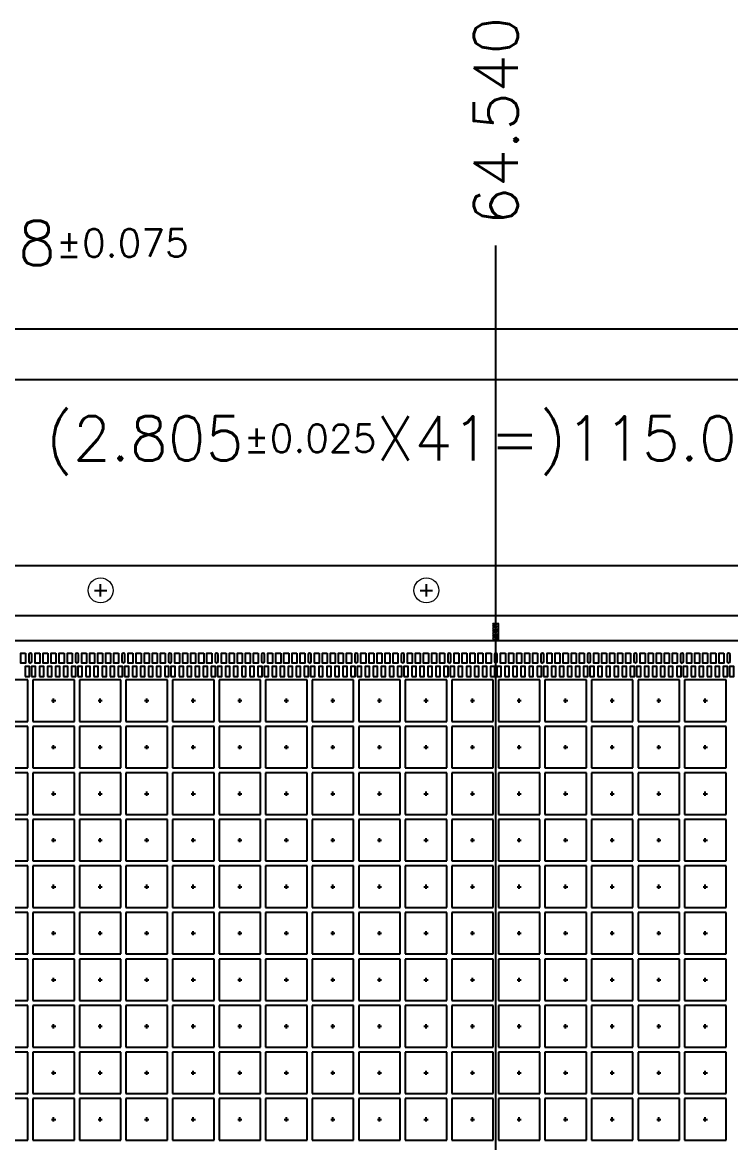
# Model space of a CAD drawing. Header units: millimetres. Extents: x 391.1 to 402, y 88.4 to 94.9.
# Drawn here: x 393.57 to 394.85, y 92.796 to 94.822 of the extents above; entities that cross this region are included whole.
import ezdxf

# ---------------------------------------------------------------- set-up
doc = ezdxf.new("R2010")
doc.units = ezdxf.units.MM
doc.header["$LTSCALE"] = 0.5
doc.header["$PDMODE"] = 98
for name, pattern in [('CENTER', [50.8, 31.75, -6.35, 6.35, -6.35]), ('HIDDEN', [0.375, 0.25, -0.125]), ('PHANTOM2', [31.75, 15.875, -3.175, 3.175, -3.175, 3.175, -3.175])]:
    doc.linetypes.add(name, pattern=pattern)
for name, color, linetype in [('CEN', 2, 'CENTER'), ('DIM', 3, 'Continuous'), ('MOLD', 6, 'Continuous'), ('PKG', 1, 'PHANTOM2')]:
    doc.layers.add(name, color=color, linetype=linetype)
doc.styles.add('SIMPLEX', font='simplex.shx', dxfattribs={"bigfont": 'AllInOneBig.shx'})
doc.dimstyles.new('SHEET1', dxfattribs={"dimtxt": 0.08, "dimasz": 0.08, "dimexe": 0.015, "dimexo": 0.015, "dimgap": 0.027, "dimtad": 1, "dimdec": 3, "dimlfac": 33.333333, "dimrnd": 0.0005, "dimzin": 1, "dimtxsty": 'SIMPLEX', "dimcen": 0.1905, "dimclrd": 256, "dimclre": 256, "dimclrt": 256, "dimazin": 3, "dimtp": 0.03, "dimtm": 0.05, "dimtfac": 0.8, "dimtdec": 3, "dimtmove": 0, "dimatfit": 3, "dimfxl": 0.05, "dimtzin": 4, "dimlwd": -1, "dimlwe": -1})

# ---------------------------------------------------------------- blocks, each defined once
blk = doc.blocks.new('*D122')
at = {"layer": 'Defpoints', "color": 0, "ltscale": 0.1, "transparency": 16777216}
for p in [(394.4261, 94.4184), (394.4261, 92.6789), (396.3623, 92.6694)]:
    blk.add_point(p, dxfattribs=at)
at = {"layer": 'DIM', "ltscale": 0.1, "transparency": 16777216}
blk.add_line((394.4261, 92.6939), (394.4261, 94.4184), dxfattribs=at)
at = {"layer": 'DIM', "ltscale": 0.1, "transparency": 16777216, "insert": (394.4261, 94.6435), "char_height": 0.08, "attachment_point": 5, "rotation": 90, "style": 'SIMPLEX'}
blk.add_mtext('\\A1;64.540', dxfattribs=at)
blk = doc.blocks.new('*D125')
at = {"layer": 'Defpoints', "color": 0, "ltscale": 0.1, "transparency": 16777216}
for p in [(393.1225, 94.4227), (392.4923, 93.8094), (393.1225, 93.8056)]:
    blk.add_point(p, dxfattribs=at)
at = {"layer": 'DIM', "ltscale": 0.1, "transparency": 16777216}
for p, q in [((392.4923, 93.8244), (392.4923, 94.4377)), ((392.5723, 94.4227), (393.0425, 94.4227)), ((393.1225, 93.8206), (393.1225, 94.4377)), ((393.1225, 94.4227), (393.2025, 94.4227))]:
    blk.add_line(p, q, dxfattribs=at)
for points in [[(392.5723, 94.436), (392.5723, 94.4093), (392.4923, 94.4227)], [(393.0425, 94.436), (393.0425, 94.4093), (393.1225, 94.4227)]]:
    blk.add_solid(points, dxfattribs=at)
at = {"layer": 'DIM', "ltscale": 0.1, "transparency": 16777216, "insert": (393.5623, 94.4227), "char_height": 0.08, "attachment_point": 5, "style": 'SIMPLEX'}
blk.add_mtext('\\A1;21.008\\H0.05;%%P0.075', dxfattribs=at)
blk = doc.blocks.new('*D140')
at = {"layer": 'Defpoints', "color": 0, "ltscale": 0.1, "transparency": 16777216}
for p in [(396.1511, 94.0561), (392.701, 93.5988), (396.1511, 93.5988)]:
    blk.add_point(p, dxfattribs=at)
at = {"layer": 'DIM', "ltscale": 0.1, "transparency": 16777216}
for p, q in [((392.701, 93.6138), (392.701, 94.0711)), ((392.781, 94.0561), (393.5167, 94.0561)), ((396.0711, 94.0561), (395.3354, 94.0561)), ((396.1511, 93.6138), (396.1511, 94.0711))]:
    blk.add_line(p, q, dxfattribs=at)
for points in [[(392.781, 94.0694), (392.781, 94.0428), (392.701, 94.0561)], [(396.0711, 94.0694), (396.0711, 94.0428), (396.1511, 94.0561)]]:
    blk.add_solid(points, dxfattribs=at)
at = {"layer": 'DIM', "ltscale": 0.1, "transparency": 16777216, "insert": (394.4261, 94.0561), "char_height": 0.08, "attachment_point": 5, "style": 'SIMPLEX'}
blk.add_mtext('\\A1;(2.805{\\H0.05;%%P0.025}X41=)115.005{\\H0.05;%%P0.050}', dxfattribs=at)
blk = doc.blocks.new('*D142')
at = {"layer": 'Defpoints', "color": 0, "ltscale": 0.1, "transparency": 16777216}
for p in [(400.2323, 94.2676), (392.4923, 93.8094), (400.2323, 93.8094)]:
    blk.add_point(p, dxfattribs=at)
at = {"layer": 'DIM', "ltscale": 0.1, "transparency": 16777216}
for p, q in [((392.4923, 93.8244), (392.4923, 94.2826)), ((400.2323, 93.8244), (400.2323, 94.2826)), ((392.5723, 94.2676), (395.0168, 94.2676)), ((400.1523, 94.2676), (395.8184, 94.2676))]:
    blk.add_line(p, q, dxfattribs=at)
for points in [[(392.5723, 94.2809), (392.5723, 94.2543), (392.4923, 94.2676)], [(400.1523, 94.2809), (400.1523, 94.2543), (400.2323, 94.2676)]]:
    blk.add_solid(points, dxfattribs=at)
at = {"layer": 'DIM', "ltscale": 0.1, "transparency": 16777216, "insert": (395.4176, 94.2676), "char_height": 0.08, "attachment_point": 5, "style": 'SIMPLEX'}
blk.add_mtext('\\A1;258.000\\H0.05;%%p0.100', dxfattribs=at)
blk = doc.blocks.new('*D155')
at = {"layer": 'Defpoints', "color": 0, "ltscale": 0.1, "transparency": 16777216}
for p in [(399.602, 94.1757), (393.1225, 93.8056), (399.602, 93.8056)]:
    blk.add_point(p, dxfattribs=at)
at = {"layer": 'DIM', "ltscale": 0.1, "transparency": 16777216}
for p, q in [((393.1225, 93.8206), (393.1225, 94.1907)), ((399.602, 93.8206), (399.602, 94.1907)), ((393.2025, 94.1757), (396.4193, 94.1757)), ((399.522, 94.1757), (398.2991, 94.1757))]:
    blk.add_line(p, q, dxfattribs=at)
for points in [[(393.2025, 94.189), (393.2025, 94.1624), (393.1225, 94.1757)], [(399.522, 94.189), (399.522, 94.1624), (399.602, 94.1757)]]:
    blk.add_solid(points, dxfattribs=at)
at = {"layer": 'DIM', "ltscale": 0.1, "transparency": 16777216, "insert": (397.3592, 94.1757), "char_height": 0.08, "attachment_point": 5, "style": 'SIMPLEX'}
blk.add_mtext('\\A1;(19.635{\\H0.05;%%P0.025}X11=)215.985{\\H0.05;%%P0.050}', dxfattribs=at)
blk = doc.blocks.new('*U101')
at = {"layer": 'CEN', "ltscale": 0.005}
for p, q in [((-0.00375, 0), (0.00375, 0)), ((0, -0.00375), (0, 0.00375))]:
    blk.add_line(p, q, dxfattribs=at)
at = {"layer": 'PKG', "ltscale": 0.05}
blk.add_lwpolyline([(-0.0375, -0.0375), (0.0375, -0.0375), (0.0375, 0.0375), (-0.0375, 0.0375)], close=True, dxfattribs=at)
blk = doc.blocks.new('*U102')
at = {"color": 0, "linetype": 'ByBlock', "lineweight": -2, "transparency": 16777216}
for p in [(0.8415, 1.8513), (0.92565, 1.8513), (1.0098, 1.8513), (1.09395, 1.8513), (1.1781, 1.8513), (1.26225, 1.8513), (1.3464, 1.8513), (1.43055, 1.8513), (1.5147, 1.8513), (1.59885, 1.8513), (1.683, 1.8513), (1.76715, 1.8513), (1.8513, 1.8513), (1.93545, 1.8513), (2.0196, 1.8513), (2.10375, 1.8513), (0.8415, 1.76715), (0.92565, 1.76715), (1.0098, 1.76715), (1.09395, 1.76715), (1.1781, 1.76715), (1.26225, 1.76715), (1.3464, 1.76715), (1.43055, 1.76715), (1.5147, 1.76715), (1.59885, 1.76715), (1.683, 1.76715), (1.76715, 1.76715), (1.8513, 1.76715), (1.93545, 1.76715), (2.0196, 1.76715), (2.10375, 1.76715), (0.8415, 1.683), (0.92565, 1.683), (1.0098, 1.683), (1.09395, 1.683), (1.1781, 1.683), (1.26225, 1.683), (1.3464, 1.683), (1.43055, 1.683), (1.5147, 1.683), (1.59885, 1.683), (1.683, 1.683), (1.76715, 1.683), (1.8513, 1.683), (1.93545, 1.683), (2.0196, 1.683), (2.10375, 1.683), (0.8415, 1.59885), (0.92565, 1.59885), (1.0098, 1.59885), (1.09395, 1.59885), (1.1781, 1.59885), (1.26225, 1.59885), (1.3464, 1.59885), (1.43055, 1.59885), (1.5147, 1.59885), (1.59885, 1.59885), (1.683, 1.59885), (1.76715, 1.59885), (1.8513, 1.59885), (1.93545, 1.59885), (2.0196, 1.59885), (2.10375, 1.59885), (0.8415, 1.5147), (0.92565, 1.5147), (1.0098, 1.5147), (1.09395, 1.5147), (1.1781, 1.5147), (1.26225, 1.5147), (1.3464, 1.5147), (1.43055, 1.5147), (1.5147, 1.5147), (1.59885, 1.5147), (1.683, 1.5147), (1.76715, 1.5147), (1.8513, 1.5147), (1.93545, 1.5147), (2.0196, 1.5147), (2.10375, 1.5147), (0.8415, 1.43055), (0.92565, 1.43055), (1.0098, 1.43055), (1.09395, 1.43055), (1.1781, 1.43055), (1.26225, 1.43055), (1.3464, 1.43055), (1.43055, 1.43055), (1.5147, 1.43055), (1.59885, 1.43055), (1.683, 1.43055), (1.76715, 1.43055), (1.8513, 1.43055), (1.93545, 1.43055), (2.0196, 1.43055), (2.10375, 1.43055), (0.8415, 1.3464), (0.92565, 1.3464), (1.0098, 1.3464), (1.09395, 1.3464), (1.1781, 1.3464), (1.26225, 1.3464), (1.3464, 1.3464), (1.43055, 1.3464), (1.5147, 1.3464), (1.59885, 1.3464), (1.683, 1.3464), (1.76715, 1.3464), (1.8513, 1.3464), (1.93545, 1.3464), (2.0196, 1.3464), (2.10375, 1.3464), (0.8415, 1.26225), (0.92565, 1.26225), (1.0098, 1.26225), (1.09395, 1.26225), (1.1781, 1.26225), (1.26225, 1.26225), (1.3464, 1.26225), (1.43055, 1.26225), (1.5147, 1.26225), (1.59885, 1.26225), (1.683, 1.26225), (1.76715, 1.26225), (1.8513, 1.26225), (1.93545, 1.26225), (2.0196, 1.26225), (2.10375, 1.26225), (0.8415, 1.1781), (0.92565, 1.1781), (1.0098, 1.1781), (1.09395, 1.1781), (1.1781, 1.1781), (1.26225, 1.1781), (1.3464, 1.1781), (1.43055, 1.1781), (1.5147, 1.1781), (1.59885, 1.1781), (1.683, 1.1781), (1.76715, 1.1781), (1.8513, 1.1781), (1.93545, 1.1781), (2.0196, 1.1781), (2.10375, 1.1781), (0.8415, 1.09395), (0.92565, 1.09395), (1.0098, 1.09395), (1.09395, 1.09395), (1.1781, 1.09395), (1.26225, 1.09395), (1.3464, 1.09395), (1.43055, 1.09395), (1.5147, 1.09395), (1.59885, 1.09395), (1.683, 1.09395), (1.76715, 1.09395), (1.8513, 1.09395), (1.93545, 1.09395), (2.0196, 1.09395), (2.10375, 1.09395)]:
    blk.add_blockref('*U101', p, dxfattribs=at)

msp = doc.modelspace()

# ---------------------------------------------------------------- hatches: boundary and pattern name
at = {"ltscale": 0.1}
h = msp.add_hatch(dxfattribs=at)
h.set_pattern_fill('ANSI31', color=256, scale=0.001, style=0)
h.set_pattern_definition([(45, (396.234151, 92.6693945), (-0.002245064, 0.002245064), [])])
h.paths.add_polyline_path([(394.431301, 93.734394), (394.420801, 93.734394), (394.420801, 93.718645), (394.431301, 93.718645)])
h.paths.add_polyline_path([(394.431301, 93.718645), (394.420801, 93.718645), (394.420801, 93.711412), (394.431301, 93.711412)])
h.paths.add_polyline_path([(394.431301, 93.711412), (394.420801, 93.711412), (394.420801, 93.704394), (394.431301, 93.704394)])

# ---------------------------------------------------------------- linework, layer by layer
at = {"ltscale": 0.3}
msp.add_line((392.525251, 93.839395), (400.199251, 93.839395), dxfattribs=at)
at = {"color": 1, "ltscale": 0.1}
for p, q in [((393.700276, 93.794395), (393.722776, 93.794395)), ((393.711526, 93.783145), (393.711526, 93.805645)), ((394.289326, 93.794395), (394.311826, 93.794395)), ((394.300576, 93.783145), (394.300576, 93.805645))]:
    msp.add_line(p, q, dxfattribs=at)
at = {"color": 2, "linetype": 'HIDDEN', "lineweight": 0}
msp.add_lwpolyline([(392.507251, 93.749395), (400.217251, 93.749395), (400.217251, 91.589395), (392.507251, 91.589395)], close=True, dxfattribs=at)
at = {"color": 6, "linetype": 'Continuous', "lineweight": 25}
msp.add_lwpolyline([(396.194852, 93.703645), (396.194852, 93.739645, 0.41421356), (396.185852, 93.748645), (392.666251, 93.748645, 0.41421356), (392.657251, 93.739645), (392.657251, 93.703645)], format="xyb", dxfattribs=at)
at = {"linetype": 'HIDDEN', "lineweight": 0}
msp.add_lwpolyline([(394.420801, 93.704394), (394.431301, 93.704394), (394.431301, 93.734394), (394.420801, 93.734394)], close=True, dxfattribs=at)
at = {"ltscale": 0.1}
for points in [[(393.575851, 93.68092), (393.575851, 93.66292), (393.567301, 93.66292), (393.567301, 93.68092)], [(393.601801, 93.68092), (393.601801, 93.66292), (393.593251, 93.66292), (393.593251, 93.68092)], [(393.616351, 93.68092), (393.616351, 93.66292), (393.607801, 93.66292), (393.607801, 93.68092)], [(393.630901, 93.68092), (393.630901, 93.66292), (393.622351, 93.66292), (393.622351, 93.68092)], [(393.645451, 93.68092), (393.645451, 93.66292), (393.636901, 93.66292), (393.636901, 93.68092)], [(393.660001, 93.68092), (393.660001, 93.66292), (393.651451, 93.66292), (393.651451, 93.68092)], [(393.685951, 93.68092), (393.685951, 93.66292), (393.677401, 93.66292), (393.677401, 93.68092)], [(393.700501, 93.68092), (393.700501, 93.66292), (393.691951, 93.66292), (393.691951, 93.68092)], [(393.715051, 93.68092), (393.715051, 93.66292), (393.706501, 93.66292), (393.706501, 93.68092)], [(393.729601, 93.68092), (393.729601, 93.66292), (393.721051, 93.66292), (393.721051, 93.68092)], [(393.744151, 93.68092), (393.744151, 93.66292), (393.735601, 93.66292), (393.735601, 93.68092)], [(393.770101, 93.68092), (393.770101, 93.66292), (393.761551, 93.66292), (393.761551, 93.68092)], [(393.784651, 93.68092), (393.784651, 93.66292), (393.776101, 93.66292), (393.776101, 93.68092)], [(393.799201, 93.68092), (393.799201, 93.66292), (393.790651, 93.66292), (393.790651, 93.68092)], [(393.813751, 93.68092), (393.813751, 93.66292), (393.805201, 93.66292), (393.805201, 93.68092)], [(393.828301, 93.68092), (393.828301, 93.66292), (393.819751, 93.66292), (393.819751, 93.68092)], [(393.854251, 93.68092), (393.854251, 93.66292), (393.845701, 93.66292), (393.845701, 93.68092)], [(393.868801, 93.68092), (393.868801, 93.66292), (393.860251, 93.66292), (393.860251, 93.68092)], [(393.883351, 93.68092), (393.883351, 93.66292), (393.874801, 93.66292), (393.874801, 93.68092)], [(393.897901, 93.68092), (393.897901, 93.66292), (393.889351, 93.66292), (393.889351, 93.68092)], [(393.912451, 93.68092), (393.912451, 93.66292), (393.903901, 93.66292), (393.903901, 93.68092)], [(393.938401, 93.68092), (393.938401, 93.66292), (393.929851, 93.66292), (393.929851, 93.68092)], [(393.952951, 93.68092), (393.952951, 93.66292), (393.944401, 93.66292), (393.944401, 93.68092)], [(393.967501, 93.68092), (393.967501, 93.66292), (393.958951, 93.66292), (393.958951, 93.68092)], [(393.982051, 93.68092), (393.982051, 93.66292), (393.973501, 93.66292), (393.973501, 93.68092)], [(393.996601, 93.68092), (393.996601, 93.66292), (393.988051, 93.66292), (393.988051, 93.68092)], [(394.022551, 93.68092), (394.022551, 93.66292), (394.014001, 93.66292), (394.014001, 93.68092)], [(394.037101, 93.68092), (394.037101, 93.66292), (394.028551, 93.66292), (394.028551, 93.68092)], [(394.051651, 93.68092), (394.051651, 93.66292), (394.043101, 93.66292), (394.043101, 93.68092)], [(394.066201, 93.68092), (394.066201, 93.66292), (394.057651, 93.66292), (394.057651, 93.68092)], [(394.080751, 93.68092), (394.080751, 93.66292), (394.072201, 93.66292), (394.072201, 93.68092)], [(394.106701, 93.68092), (394.106701, 93.66292), (394.098151, 93.66292), (394.098151, 93.68092)], [(394.121251, 93.68092), (394.121251, 93.66292), (394.112701, 93.66292), (394.112701, 93.68092)], [(394.135801, 93.68092), (394.135801, 93.66292), (394.127251, 93.66292), (394.127251, 93.68092)], [(394.150351, 93.68092), (394.150351, 93.66292), (394.141801, 93.66292), (394.141801, 93.68092)], [(394.164901, 93.68092), (394.164901, 93.66292), (394.156351, 93.66292), (394.156351, 93.68092)], [(394.190851, 93.68092), (394.190851, 93.66292), (394.182301, 93.66292), (394.182301, 93.68092)], [(394.205401, 93.68092), (394.205401, 93.66292), (394.196851, 93.66292), (394.196851, 93.68092)], [(394.219951, 93.68092), (394.219951, 93.66292), (394.211401, 93.66292), (394.211401, 93.68092)], [(394.234501, 93.68092), (394.234501, 93.66292), (394.225951, 93.66292), (394.225951, 93.68092)], [(394.249051, 93.68092), (394.249051, 93.66292), (394.240501, 93.66292), (394.240501, 93.68092)], [(394.275001, 93.68092), (394.275001, 93.66292), (394.266451, 93.66292), (394.266451, 93.68092)], [(394.289551, 93.68092), (394.289551, 93.66292), (394.281001, 93.66292), (394.281001, 93.68092)], [(394.304101, 93.68092), (394.304101, 93.66292), (394.295551, 93.66292), (394.295551, 93.68092)], [(394.318651, 93.68092), (394.318651, 93.66292), (394.310101, 93.66292), (394.310101, 93.68092)], [(394.333201, 93.68092), (394.333201, 93.66292), (394.324651, 93.66292), (394.324651, 93.68092)], [(394.359151, 93.68092), (394.359151, 93.66292), (394.350601, 93.66292), (394.350601, 93.68092)], [(394.373701, 93.68092), (394.373701, 93.66292), (394.365151, 93.66292), (394.365151, 93.68092)], [(394.388251, 93.68092), (394.388251, 93.66292), (394.379701, 93.66292), (394.379701, 93.68092)], [(394.402801, 93.68092), (394.402801, 93.66292), (394.394251, 93.66292), (394.394251, 93.68092)], [(394.417351, 93.68092), (394.417351, 93.66292), (394.408801, 93.66292), (394.408801, 93.68092)], [(394.443301, 93.68092), (394.443301, 93.66292), (394.434751, 93.66292), (394.434751, 93.68092)], [(394.457851, 93.68092), (394.457851, 93.66292), (394.449301, 93.66292), (394.449301, 93.68092)], [(394.472401, 93.68092), (394.472401, 93.66292), (394.463851, 93.66292), (394.463851, 93.68092)], [(394.486951, 93.68092), (394.486951, 93.66292), (394.478401, 93.66292), (394.478401, 93.68092)], [(394.501501, 93.68092), (394.501501, 93.66292), (394.492951, 93.66292), (394.492951, 93.68092)], [(394.527451, 93.68092), (394.527451, 93.66292), (394.518901, 93.66292), (394.518901, 93.68092)], [(394.542001, 93.68092), (394.542001, 93.66292), (394.533451, 93.66292), (394.533451, 93.68092)], [(394.556551, 93.68092), (394.556551, 93.66292), (394.548001, 93.66292), (394.548001, 93.68092)], [(394.571101, 93.68092), (394.571101, 93.66292), (394.562551, 93.66292), (394.562551, 93.68092)], [(394.585651, 93.68092), (394.585651, 93.66292), (394.577101, 93.66292), (394.577101, 93.68092)], [(394.611601, 93.68092), (394.611601, 93.66292), (394.603051, 93.66292), (394.603051, 93.68092)], [(394.626151, 93.68092), (394.626151, 93.66292), (394.617601, 93.66292), (394.617601, 93.68092)], [(394.640701, 93.68092), (394.640701, 93.66292), (394.632151, 93.66292), (394.632151, 93.68092)], [(394.655251, 93.68092), (394.655251, 93.66292), (394.646701, 93.66292), (394.646701, 93.68092)], [(394.669801, 93.68092), (394.669801, 93.66292), (394.661251, 93.66292), (394.661251, 93.68092)], [(394.695751, 93.68092), (394.695751, 93.66292), (394.687201, 93.66292), (394.687201, 93.68092)], [(394.710301, 93.68092), (394.710301, 93.66292), (394.701751, 93.66292), (394.701751, 93.68092)], [(394.724851, 93.68092), (394.724851, 93.66292), (394.716301, 93.66292), (394.716301, 93.68092)], [(394.739401, 93.68092), (394.739401, 93.66292), (394.730851, 93.66292), (394.730851, 93.68092)], [(394.753951, 93.68092), (394.753951, 93.66292), (394.745401, 93.66292), (394.745401, 93.68092)], [(394.779901, 93.68092), (394.779901, 93.66292), (394.771351, 93.66292), (394.771351, 93.68092)], [(394.794451, 93.68092), (394.794451, 93.66292), (394.785901, 93.66292), (394.785901, 93.68092)], [(394.809001, 93.68092), (394.809001, 93.66292), (394.800451, 93.66292), (394.800451, 93.68092)], [(394.823551, 93.68092), (394.823551, 93.66292), (394.815001, 93.66292), (394.815001, 93.68092)], [(394.838101, 93.68092), (394.838101, 93.66292), (394.829551, 93.66292), (394.829551, 93.68092)], [(393.574951, 93.63892), (393.582751, 93.63892), (393.582751, 93.65692), (393.574951, 93.65692)], [(393.586351, 93.63892), (393.594151, 93.63892), (393.594151, 93.65692), (393.586351, 93.65692)], [(393.600901, 93.63892), (393.608701, 93.63892), (393.608701, 93.65692), (393.600901, 93.65692)], [(393.615451, 93.63892), (393.623251, 93.63892), (393.623251, 93.65692), (393.615451, 93.65692)], [(393.630001, 93.63892), (393.637801, 93.63892), (393.637801, 93.65692), (393.630001, 93.65692)], [(393.644551, 93.63892), (393.652351, 93.63892), (393.652351, 93.65692), (393.644551, 93.65692)], [(393.659101, 93.63892), (393.666901, 93.63892), (393.666901, 93.65692), (393.659101, 93.65692)], [(393.670501, 93.63892), (393.678301, 93.63892), (393.678301, 93.65692), (393.670501, 93.65692)], [(393.685051, 93.63892), (393.692851, 93.63892), (393.692851, 93.65692), (393.685051, 93.65692)], [(393.699601, 93.63892), (393.707401, 93.63892), (393.707401, 93.65692), (393.699601, 93.65692)], [(393.714151, 93.63892), (393.721951, 93.63892), (393.721951, 93.65692), (393.714151, 93.65692)], [(393.728701, 93.63892), (393.736501, 93.63892), (393.736501, 93.65692), (393.728701, 93.65692)], [(393.743251, 93.63892), (393.751051, 93.63892), (393.751051, 93.65692), (393.743251, 93.65692)], [(393.754651, 93.63892), (393.762451, 93.63892), (393.762451, 93.65692), (393.754651, 93.65692)], [(393.769201, 93.63892), (393.777001, 93.63892), (393.777001, 93.65692), (393.769201, 93.65692)], [(393.783751, 93.63892), (393.791551, 93.63892), (393.791551, 93.65692), (393.783751, 93.65692)], [(393.798301, 93.63892), (393.806101, 93.63892), (393.806101, 93.65692), (393.798301, 93.65692)], [(393.812851, 93.63892), (393.820651, 93.63892), (393.820651, 93.65692), (393.812851, 93.65692)], [(393.827401, 93.63892), (393.835201, 93.63892), (393.835201, 93.65692), (393.827401, 93.65692)], [(393.838801, 93.63892), (393.846601, 93.63892), (393.846601, 93.65692), (393.838801, 93.65692)], [(393.853351, 93.63892), (393.861151, 93.63892), (393.861151, 93.65692), (393.853351, 93.65692)], [(393.867901, 93.63892), (393.875701, 93.63892), (393.875701, 93.65692), (393.867901, 93.65692)], [(393.882451, 93.63892), (393.890251, 93.63892), (393.890251, 93.65692), (393.882451, 93.65692)], [(393.897001, 93.63892), (393.904801, 93.63892), (393.904801, 93.65692), (393.897001, 93.65692)], [(393.911551, 93.63892), (393.919351, 93.63892), (393.919351, 93.65692), (393.911551, 93.65692)], [(393.922951, 93.63892), (393.930751, 93.63892), (393.930751, 93.65692), (393.922951, 93.65692)], [(393.937501, 93.63892), (393.945301, 93.63892), (393.945301, 93.65692), (393.937501, 93.65692)], [(393.952051, 93.63892), (393.959851, 93.63892), (393.959851, 93.65692), (393.952051, 93.65692)], [(393.966601, 93.63892), (393.974401, 93.63892), (393.974401, 93.65692), (393.966601, 93.65692)], [(393.981151, 93.63892), (393.988951, 93.63892), (393.988951, 93.65692), (393.981151, 93.65692)], [(393.995701, 93.63892), (394.003501, 93.63892), (394.003501, 93.65692), (393.995701, 93.65692)], [(394.007101, 93.63892), (394.014901, 93.63892), (394.014901, 93.65692), (394.007101, 93.65692)], [(394.021651, 93.63892), (394.029451, 93.63892), (394.029451, 93.65692), (394.021651, 93.65692)], [(394.036201, 93.63892), (394.044001, 93.63892), (394.044001, 93.65692), (394.036201, 93.65692)], [(394.050751, 93.63892), (394.058551, 93.63892), (394.058551, 93.65692), (394.050751, 93.65692)], [(394.065301, 93.63892), (394.073101, 93.63892), (394.073101, 93.65692), (394.065301, 93.65692)], [(394.079851, 93.63892), (394.087651, 93.63892), (394.087651, 93.65692), (394.079851, 93.65692)], [(394.091251, 93.63892), (394.099051, 93.63892), (394.099051, 93.65692), (394.091251, 93.65692)], [(394.105801, 93.63892), (394.113601, 93.63892), (394.113601, 93.65692), (394.105801, 93.65692)], [(394.120351, 93.63892), (394.128151, 93.63892), (394.128151, 93.65692), (394.120351, 93.65692)], [(394.134901, 93.63892), (394.142701, 93.63892), (394.142701, 93.65692), (394.134901, 93.65692)], [(394.149451, 93.63892), (394.157251, 93.63892), (394.157251, 93.65692), (394.149451, 93.65692)], [(394.164001, 93.63892), (394.171801, 93.63892), (394.171801, 93.65692), (394.164001, 93.65692)], [(394.175401, 93.63892), (394.183201, 93.63892), (394.183201, 93.65692), (394.175401, 93.65692)], [(394.189951, 93.63892), (394.197751, 93.63892), (394.197751, 93.65692), (394.189951, 93.65692)], [(394.204501, 93.63892), (394.212301, 93.63892), (394.212301, 93.65692), (394.204501, 93.65692)], [(394.219051, 93.63892), (394.226851, 93.63892), (394.226851, 93.65692), (394.219051, 93.65692)], [(394.233601, 93.63892), (394.241401, 93.63892), (394.241401, 93.65692), (394.233601, 93.65692)], [(394.248151, 93.63892), (394.255951, 93.63892), (394.255951, 93.65692), (394.248151, 93.65692)], [(394.259551, 93.63892), (394.267351, 93.63892), (394.267351, 93.65692), (394.259551, 93.65692)], [(394.274101, 93.63892), (394.281901, 93.63892), (394.281901, 93.65692), (394.274101, 93.65692)], [(394.288651, 93.63892), (394.296451, 93.63892), (394.296451, 93.65692), (394.288651, 93.65692)], [(394.303201, 93.63892), (394.311001, 93.63892), (394.311001, 93.65692), (394.303201, 93.65692)], [(394.317751, 93.63892), (394.325551, 93.63892), (394.325551, 93.65692), (394.317751, 93.65692)], [(394.332301, 93.63892), (394.340101, 93.63892), (394.340101, 93.65692), (394.332301, 93.65692)], [(394.343701, 93.63892), (394.351501, 93.63892), (394.351501, 93.65692), (394.343701, 93.65692)], [(394.358251, 93.63892), (394.366051, 93.63892), (394.366051, 93.65692), (394.358251, 93.65692)], [(394.372801, 93.63892), (394.380601, 93.63892), (394.380601, 93.65692), (394.372801, 93.65692)], [(394.387351, 93.63892), (394.395151, 93.63892), (394.395151, 93.65692), (394.387351, 93.65692)], [(394.401901, 93.63892), (394.409701, 93.63892), (394.409701, 93.65692), (394.401901, 93.65692)], [(394.416451, 93.63892), (394.424251, 93.63892), (394.424251, 93.65692), (394.416451, 93.65692)], [(394.427851, 93.63892), (394.435651, 93.63892), (394.435651, 93.65692), (394.427851, 93.65692)], [(394.442401, 93.63892), (394.450201, 93.63892), (394.450201, 93.65692), (394.442401, 93.65692)], [(394.456951, 93.63892), (394.464751, 93.63892), (394.464751, 93.65692), (394.456951, 93.65692)], [(394.471501, 93.63892), (394.479301, 93.63892), (394.479301, 93.65692), (394.471501, 93.65692)], [(394.486051, 93.63892), (394.493851, 93.63892), (394.493851, 93.65692), (394.486051, 93.65692)], [(394.500601, 93.63892), (394.508401, 93.63892), (394.508401, 93.65692), (394.500601, 93.65692)], [(394.512001, 93.63892), (394.519801, 93.63892), (394.519801, 93.65692), (394.512001, 93.65692)], [(394.526551, 93.63892), (394.534351, 93.63892), (394.534351, 93.65692), (394.526551, 93.65692)], [(394.541101, 93.63892), (394.548901, 93.63892), (394.548901, 93.65692), (394.541101, 93.65692)], [(394.555651, 93.63892), (394.563451, 93.63892), (394.563451, 93.65692), (394.555651, 93.65692)], [(394.570201, 93.63892), (394.578001, 93.63892), (394.578001, 93.65692), (394.570201, 93.65692)], [(394.584751, 93.63892), (394.592551, 93.63892), (394.592551, 93.65692), (394.584751, 93.65692)], [(394.596151, 93.63892), (394.603951, 93.63892), (394.603951, 93.65692), (394.596151, 93.65692)], [(394.610701, 93.63892), (394.618501, 93.63892), (394.618501, 93.65692), (394.610701, 93.65692)], [(394.625251, 93.63892), (394.633051, 93.63892), (394.633051, 93.65692), (394.625251, 93.65692)], [(394.639801, 93.63892), (394.647601, 93.63892), (394.647601, 93.65692), (394.639801, 93.65692)], [(394.654351, 93.63892), (394.662151, 93.63892), (394.662151, 93.65692), (394.654351, 93.65692)], [(394.668901, 93.63892), (394.676701, 93.63892), (394.676701, 93.65692), (394.668901, 93.65692)], [(394.680301, 93.63892), (394.688101, 93.63892), (394.688101, 93.65692), (394.680301, 93.65692)], [(394.694851, 93.63892), (394.702651, 93.63892), (394.702651, 93.65692), (394.694851, 93.65692)], [(394.709401, 93.63892), (394.717201, 93.63892), (394.717201, 93.65692), (394.709401, 93.65692)], [(394.723951, 93.63892), (394.731751, 93.63892), (394.731751, 93.65692), (394.723951, 93.65692)], [(394.738501, 93.63892), (394.746301, 93.63892), (394.746301, 93.65692), (394.738501, 93.65692)], [(394.753051, 93.63892), (394.760851, 93.63892), (394.760851, 93.65692), (394.753051, 93.65692)], [(394.764451, 93.63892), (394.772251, 93.63892), (394.772251, 93.65692), (394.764451, 93.65692)], [(394.779001, 93.63892), (394.786801, 93.63892), (394.786801, 93.65692), (394.779001, 93.65692)], [(394.793551, 93.63892), (394.801351, 93.63892), (394.801351, 93.65692), (394.793551, 93.65692)], [(394.808101, 93.63892), (394.815901, 93.63892), (394.815901, 93.65692), (394.808101, 93.65692)], [(394.822651, 93.63892), (394.830451, 93.63892), (394.830451, 93.65692), (394.822651, 93.65692)], [(394.837201, 93.63892), (394.845001, 93.63892), (394.845001, 93.65692), (394.837201, 93.65692)], [(394.848601, 93.63892), (394.856401, 93.63892), (394.856401, 93.65692), (394.848601, 93.65692)]]:
    msp.add_lwpolyline(points, close=True, dxfattribs=at)
for points in [[(393.584551, 93.66292), (393.584551, 93.66292, 0.41421356), (393.587251, 93.66562), (393.587251, 93.67822, 0.41421356), (393.584551, 93.68092), (393.584551, 93.68092, 0.41421356), (393.581851, 93.67822), (393.581851, 93.66562, 0.41421356)], [(393.668701, 93.66292), (393.668701, 93.66292, 0.41421356), (393.671401, 93.66562), (393.671401, 93.67822, 0.41421356), (393.668701, 93.68092), (393.668701, 93.68092, 0.41421356), (393.666001, 93.67822), (393.666001, 93.66562, 0.41421356)], [(393.752851, 93.66292), (393.752851, 93.66292, 0.41421356), (393.755551, 93.66562), (393.755551, 93.67822, 0.41421356), (393.752851, 93.68092), (393.752851, 93.68092, 0.41421356), (393.750151, 93.67822), (393.750151, 93.66562, 0.41421356)], [(393.837001, 93.66292), (393.837001, 93.66292, 0.41421356), (393.839701, 93.66562), (393.839701, 93.67822, 0.41421356), (393.837001, 93.68092), (393.837001, 93.68092, 0.41421356), (393.834301, 93.67822), (393.834301, 93.66562, 0.41421356)], [(393.921151, 93.66292), (393.921151, 93.66292, 0.41421356), (393.923851, 93.66562), (393.923851, 93.67822, 0.41421356), (393.921151, 93.68092), (393.921151, 93.68092, 0.41421356), (393.918451, 93.67822), (393.918451, 93.66562, 0.41421356)], [(394.005301, 93.66292), (394.005301, 93.66292, 0.41421356), (394.008001, 93.66562), (394.008001, 93.67822, 0.41421356), (394.005301, 93.68092), (394.005301, 93.68092, 0.41421356), (394.002601, 93.67822), (394.002601, 93.66562, 0.41421356)], [(394.089451, 93.66292), (394.089451, 93.66292, 0.41421356), (394.092151, 93.66562), (394.092151, 93.67822, 0.41421356), (394.089451, 93.68092), (394.089451, 93.68092, 0.41421356), (394.086751, 93.67822), (394.086751, 93.66562, 0.41421356)], [(394.173601, 93.66292), (394.173601, 93.66292, 0.41421356), (394.176301, 93.66562), (394.176301, 93.67822, 0.41421356), (394.173601, 93.68092), (394.173601, 93.68092, 0.41421356), (394.170901, 93.67822), (394.170901, 93.66562, 0.41421356)], [(394.257751, 93.66292), (394.257751, 93.66292, 0.41421356), (394.260451, 93.66562), (394.260451, 93.67822, 0.41421356), (394.257751, 93.68092), (394.257751, 93.68092, 0.41421356), (394.255051, 93.67822), (394.255051, 93.66562, 0.41421356)], [(394.341901, 93.66292), (394.341901, 93.66292, 0.41421356), (394.344601, 93.66562), (394.344601, 93.67822, 0.41421356), (394.341901, 93.68092), (394.341901, 93.68092, 0.41421356), (394.339201, 93.67822), (394.339201, 93.66562, 0.41421356)], [(394.426051, 93.66292), (394.426051, 93.66292, 0.41421356), (394.428751, 93.66562), (394.428751, 93.67822, 0.41421356), (394.426051, 93.68092), (394.426051, 93.68092, 0.41421356), (394.423351, 93.67822), (394.423351, 93.66562, 0.41421356)], [(394.510201, 93.66292), (394.510201, 93.66292, 0.41421356), (394.512901, 93.66562), (394.512901, 93.67822, 0.41421356), (394.510201, 93.68092), (394.510201, 93.68092, 0.41421356), (394.507501, 93.67822), (394.507501, 93.66562, 0.41421356)], [(394.594351, 93.66292), (394.594351, 93.66292, 0.41421356), (394.597051, 93.66562), (394.597051, 93.67822, 0.41421356), (394.594351, 93.68092), (394.594351, 93.68092, 0.41421356), (394.591651, 93.67822), (394.591651, 93.66562, 0.41421356)], [(394.678501, 93.66292), (394.678501, 93.66292, 0.41421356), (394.681201, 93.66562), (394.681201, 93.67822, 0.41421356), (394.678501, 93.68092), (394.678501, 93.68092, 0.41421356), (394.675801, 93.67822), (394.675801, 93.66562, 0.41421356)], [(394.762651, 93.66292), (394.762651, 93.66292, 0.41421356), (394.765351, 93.66562), (394.765351, 93.67822, 0.41421356), (394.762651, 93.68092), (394.762651, 93.68092, 0.41421356), (394.759951, 93.67822), (394.759951, 93.66562, 0.41421356)], [(394.846801, 93.66292), (394.846801, 93.66292, 0.41421356), (394.849501, 93.66562), (394.849501, 93.67822, 0.41421356), (394.846801, 93.68092), (394.846801, 93.68092, 0.41421356), (394.844101, 93.67822), (394.844101, 93.66562, 0.41421356)]]:
    msp.add_lwpolyline(points, format="xyb", close=True, dxfattribs=at)
at = {"lineweight": 0, "ltscale": 0.1}
for centre in [(393.711526, 93.794395), (394.300576, 93.794395)]:
    msp.add_circle(centre, 0.0225, dxfattribs=at)
at = {"layer": 'MOLD', "color": 6, "linetype": 'Continuous', "lineweight": 25}
msp.add_lwpolyline([(396.233831, 91.635145), (392.618272, 91.635145, -0.4144165), (392.588251, 91.665145), (392.588251, 91.730656, 0.29821663), (392.570251, 91.758151, -0.65465367), (392.570251, 91.840638, 0.29821663), (392.588251, 91.868133), (392.588251, 92.600656, 0.29821663), (392.570251, 92.628151, -0.65465367), (392.570251, 92.710638, 0.29821663), (392.588251, 92.738133), (392.588251, 93.470656, 0.29821663), (392.570251, 93.498151, -0.65465367), (392.570251, 93.580638, 0.29821663), (392.588251, 93.608133), (392.588251, 93.673645, -0.41421356), (392.618251, 93.703645), (396.233852, 93.703645, -0.41421356)], format="xyb", dxfattribs=at)

# ---------------------------------------------------------------- block references
msp.add_blockref('*U102', (392.700976, 91.743745))

# ---------------------------------------------------------------- dimensions: what is measured, and where the dimension line sits
at = {"layer": 'DIM', "ltscale": 0.1}
dim = msp.add_ordinate_dim(feature_location=(394.426051, 92.678855), offset=(0, 1.739541), dtype=1, origin=(396.362251, 92.669395), dimstyle='SHEET1', dxfattribs=at)
dim.commit()
dim.dimension.update_dxf_attribs({"geometry": '*D122', "text_midpoint": (394.426051, 94.643492)})
for base, p1, p2, text, picture, middle in [((393.1224761934, 94.422661082), (392.4922511934, 93.8093945036), (393.1224761934, 93.8056445034), '<>\\H0.05;%%P0.075', '*D125', (393.5623333363, 94.422661082)), ((400.232251, 94.267612), (392.492251, 93.809395), (400.232251, 93.809395), '<>\\H0.05;%%p0.100', '*D142', (395.417581, 94.267612)), ((399.602026, 94.175701), (393.122476, 93.805645), (399.602026, 93.805645), '(19.635{\\H0.05;%%P0.025}X11=)<>{\\H0.05;%%P0.050}', '*D155', (397.359196, 94.175701)), ((396.151126, 94.056111), (392.700976, 93.598795), (396.151126, 93.598795), '(2.805{\\H0.05;%%P0.025}X41=)<>{\\H0.05;%%P0.050}', '*D140', (394.426051, 94.056111))]:
    dim = msp.add_linear_dim(base=base, p1=p1, p2=p2, text=text, dimstyle='SHEET1', dxfattribs=at)
    dim.commit()
    dim.dimension.update_dxf_attribs({"geometry": picture, "text_midpoint": middle, "dimtype": 160})

doc.saveas('drawing.dxf')
